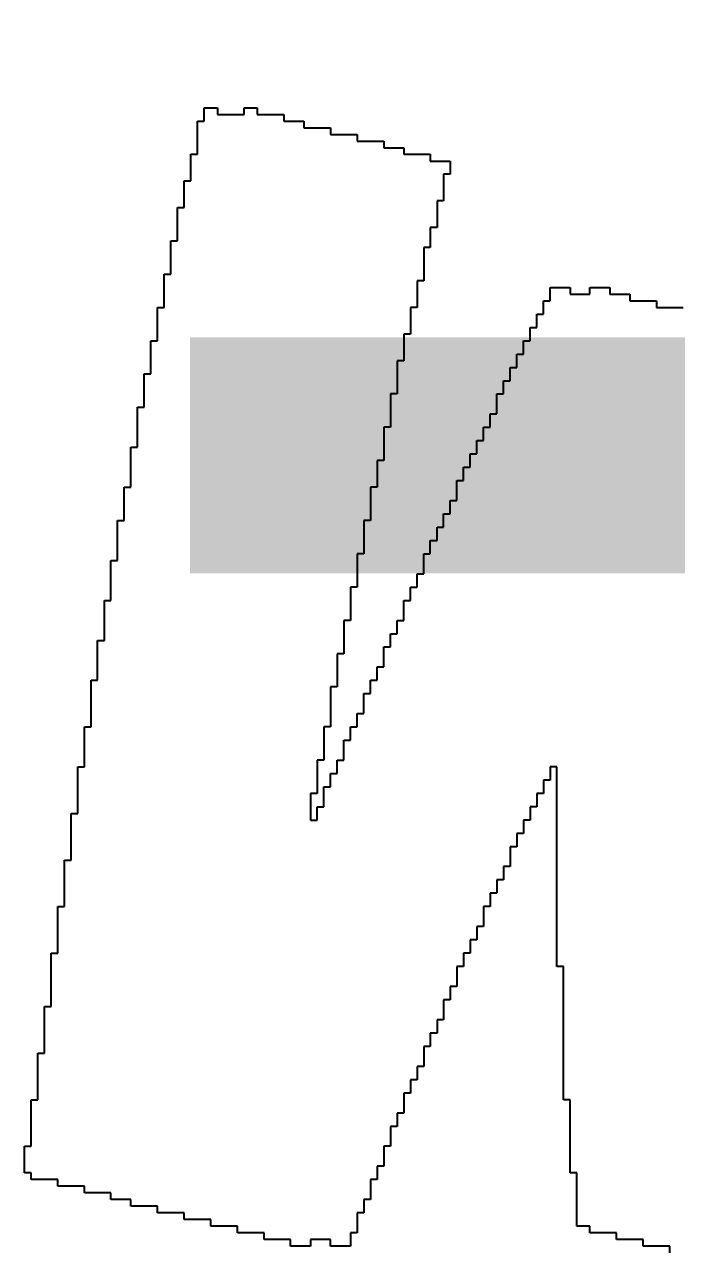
# Model space of a CAD drawing. Header units: millimetres. Extents: x 38.3 to 116.8, y 314 to 397.1.
# Drawn here: x 96.871 to 97.844, y 371.407 to 373.235 of the extents above; entities that cross this region are included whole.
import ezdxf

# ---------------------------------------------------------------- set-up
doc = ezdxf.new("R2010")
doc.units = ezdxf.units.MM
doc.layers.add('BottomOverlay', color=54, linetype='Continuous')
doc.layers.add('TopOverlay', color=2, linetype='Continuous')

# ---------------------------------------------------------------- blocks, each defined once
blk = doc.blocks.new('4S6TMP_L____85')
at = {"layer": 'TopOverlay'}
for p, q in [((-1.7942, -5.6131), (-1.7942, -5.6032)), ((-1.7942, -5.6032), (-1.7744, -5.6032)), ((-1.7744, -5.6032), (-1.7744, -5.6131)), ((-1.7346, -5.6131), (-1.7346, -5.6032)), ((-1.7346, -5.6032), (-1.7148, -5.6032)), ((-1.7148, -5.6032), (-1.7148, -5.6131)), ((-1.8042, -5.633), (-1.8042, -5.623)), ((-1.8042, -5.623), (-1.7942, -5.623)), ((-1.7942, -5.623), (-1.7942, -5.6131)), ((-1.7744, -5.6131), (-1.7346, -5.6131)), ((-1.7148, -5.6131), (-1.675, -5.6131)), ((-1.675, -5.6131), (-1.675, -5.623)), ((-1.675, -5.623), (-1.6452, -5.623)), ((-1.6452, -5.623), (-1.6452, -5.633)), ((-1.8042, -5.6429), (-1.8042, -5.633)), ((-1.8042, -5.6529), (-1.8042, -5.6429)), ((-1.6452, -5.633), (-1.6055, -5.633)), ((-1.6055, -5.633), (-1.6055, -5.6429)), ((-1.6055, -5.6429), (-1.5657, -5.6429)), ((-1.5657, -5.6429), (-1.5657, -5.6529)), ((-1.8042, -5.6628), (-1.8042, -5.6529)), ((-1.8042, -5.6727), (-1.8042, -5.6628)), ((-1.5657, -5.6529), (-1.526, -5.6529)), ((-1.526, -5.6529), (-1.526, -5.6628)), ((-1.526, -5.6628), (-1.4962, -5.6628)), ((-1.4962, -5.6628), (-1.4962, -5.6727)), ((-1.8141, -5.6827), (-1.8141, -5.6727)), ((-1.8141, -5.6727), (-1.8042, -5.6727)), ((-1.8141, -5.6926), (-1.8141, -5.6827)), ((-1.4962, -5.6727), (-1.4565, -5.6727)), ((-1.4565, -5.6727), (-1.4565, -5.6827)), ((-1.4565, -5.6827), (-1.4267, -5.6827)), ((-1.4267, -5.6827), (-1.4267, -5.6926)), ((-1.8141, -5.7025), (-1.8141, -5.6926)), ((-1.8141, -5.7125), (-1.8141, -5.7025)), ((-1.4267, -5.7025), (-1.4366, -5.7025)), ((-1.4366, -5.7025), (-1.4366, -5.7125)), ((-1.4267, -5.6926), (-1.4267, -5.7025)), ((-1.824, -5.7224), (-1.824, -5.7125)), ((-1.824, -5.7125), (-1.8141, -5.7125)), ((-1.4366, -5.7125), (-1.4366, -5.7224)), ((-1.824, -5.7323), (-1.824, -5.7224)), ((-1.824, -5.7423), (-1.824, -5.7323)), ((-1.4366, -5.7224), (-1.4366, -5.7323)), ((-1.4366, -5.7323), (-1.4366, -5.7423)), ((-1.834, -5.7621), (-1.834, -5.7522)), ((-1.834, -5.7522), (-1.824, -5.7522)), ((-1.824, -5.7522), (-1.824, -5.7423)), ((-1.4366, -5.7423), (-1.4465, -5.7423)), ((-1.4465, -5.7423), (-1.4465, -5.7522)), ((-1.4465, -5.7522), (-1.4465, -5.7621)), ((-1.834, -5.7721), (-1.834, -5.7621)), ((-1.834, -5.782), (-1.834, -5.7721)), ((-1.4465, -5.7621), (-1.4465, -5.7721)), ((-1.4465, -5.7721), (-1.4465, -5.782)), ((-1.834, -5.7919), (-1.834, -5.782)), ((-1.834, -5.8019), (-1.834, -5.7919)), ((-1.4465, -5.782), (-1.4565, -5.782)), ((-1.4565, -5.782), (-1.4565, -5.7919)), ((-1.4565, -5.7919), (-1.4565, -5.8019)), ((-1.8439, -5.8118), (-1.8439, -5.8019)), ((-1.8439, -5.8019), (-1.834, -5.8019)), ((-1.8439, -5.8217), (-1.8439, -5.8118)), ((-1.4565, -5.8118), (-1.4664, -5.8118)), ((-1.4664, -5.8118), (-1.4664, -5.8217)), ((-1.4565, -5.8019), (-1.4565, -5.8118)), ((-1.8439, -5.8317), (-1.8439, -5.8217)), ((-1.4664, -5.8217), (-1.4664, -5.8317)), ((-1.8439, -5.8416), (-1.8439, -5.8317)), ((-1.8439, -5.8515), (-1.8439, -5.8416)), ((-1.4664, -5.8317), (-1.4664, -5.8416)), ((-1.4664, -5.8416), (-1.4664, -5.8515)), ((-1.8538, -5.8615), (-1.8538, -5.8515)), ((-1.8538, -5.8515), (-1.8439, -5.8515)), ((-1.8538, -5.8714), (-1.8538, -5.8615)), ((-1.4664, -5.8615), (-1.4763, -5.8615)), ((-1.4763, -5.8615), (-1.4763, -5.8714)), ((-1.4664, -5.8515), (-1.4664, -5.8615)), ((-1.8538, -5.8813), (-1.8538, -5.8714)), ((-1.8538, -5.8913), (-1.8538, -5.8813)), ((-1.4763, -5.8714), (-1.4763, -5.8813)), ((-1.4763, -5.8813), (-1.4763, -5.8913)), ((-1.2777, -5.8813), (-1.2777, -5.8714)), ((-1.2777, -5.8714), (-1.2479, -5.8714)), ((-1.2777, -5.8913), (-1.2777, -5.8813)), ((-1.2479, -5.8714), (-1.2479, -5.8813)), ((-1.2479, -5.8813), (-1.2181, -5.8813)), ((-1.2181, -5.8813), (-1.2181, -5.8714)), ((-1.2181, -5.8714), (-1.1883, -5.8714)), ((-1.1883, -5.8714), (-1.1883, -5.8813)), ((-1.1883, -5.8813), (-1.1585, -5.8813)), ((-1.1585, -5.8813), (-1.1585, -5.8913)), ((-1.8638, -5.9111), (-1.8638, -5.9012)), ((-1.8638, -5.9012), (-1.8538, -5.9012)), ((-1.8538, -5.9012), (-1.8538, -5.8913)), ((-1.4763, -5.9012), (-1.4863, -5.9012)), ((-1.4863, -5.9012), (-1.4863, -5.9111)), ((-1.4763, -5.8913), (-1.4763, -5.9012)), ((-1.2876, -5.9012), (-1.2876, -5.8913)), ((-1.2876, -5.8913), (-1.2777, -5.8913)), ((-1.2876, -5.9111), (-1.2876, -5.9012)), ((-1.1585, -5.8913), (-1.1187, -5.8913)), ((-1.1187, -5.8913), (-1.1187, -5.9012)), ((-1.1187, -5.9012), (-1.079, -5.9012)), ((-1.8638, -5.9211), (-1.8638, -5.9111)), ((-1.8638, -5.931), (-1.8638, -5.9211)), ((-1.4863, -5.9111), (-1.4863, -5.9211)), ((-1.4863, -5.9211), (-1.4863, -5.931)), ((-1.2975, -5.9211), (-1.2975, -5.9111)), ((-1.2975, -5.9111), (-1.2876, -5.9111)), ((-1.2975, -5.931), (-1.2975, -5.9211)), ((-1.8638, -5.9409), (-1.8638, -5.931)), ((-1.4863, -5.931), (-1.4863, -5.9409)), ((-1.3075, -5.9409), (-1.3075, -5.931)), ((-1.3075, -5.931), (-1.2975, -5.931)), ((-1.8737, -5.9608), (-1.8737, -5.9509)), ((-1.8737, -5.9509), (-1.8638, -5.9509)), ((-1.8638, -5.9509), (-1.8638, -5.9409)), ((-1.4863, -5.9409), (-1.4962, -5.9409)), ((-1.4962, -5.9409), (-1.4962, -5.9509)), ((-1.4962, -5.9509), (-1.4962, -5.9608)), ((-1.3174, -5.9608), (-1.3174, -5.9509)), ((-1.3174, -5.9509), (-1.3075, -5.9509)), ((-1.3075, -5.9509), (-1.3075, -5.9409)), ((-1.8737, -5.9707), (-1.8737, -5.9608)), ((-1.8737, -5.9807), (-1.8737, -5.9707)), ((-1.4962, -5.9608), (-1.4962, -5.9707)), ((-1.4962, -5.9707), (-1.4962, -5.9807)), ((-1.3273, -5.9807), (-1.3273, -5.9707)), ((-1.3273, -5.9707), (-1.3174, -5.9707)), ((-1.3174, -5.9707), (-1.3174, -5.9608)), ((-1.8737, -5.9906), (-1.8737, -5.9807)), ((-1.8737, -6.0005), (-1.8737, -5.9906)), ((-1.4962, -5.9807), (-1.5061, -5.9807)), ((-1.5061, -5.9807), (-1.5061, -5.9906)), ((-1.5061, -5.9906), (-1.5061, -6.0005)), ((-1.3373, -6.0005), (-1.3373, -5.9906)), ((-1.3373, -5.9906), (-1.3273, -5.9906)), ((-1.3273, -5.9906), (-1.3273, -5.9807)), ((-1.8836, -6.0105), (-1.8836, -6.0005)), ((-1.8836, -6.0005), (-1.8737, -6.0005)), ((-1.8836, -6.0204), (-1.8836, -6.0105)), ((-1.5061, -6.0005), (-1.5061, -6.0105)), ((-1.5061, -6.0105), (-1.5061, -6.0204)), ((-1.3472, -6.0204), (-1.3472, -6.0105)), ((-1.3472, -6.0105), (-1.3373, -6.0105)), ((-1.3373, -6.0105), (-1.3373, -6.0005)), ((-1.8836, -6.0303), (-1.8836, -6.0204)), ((-1.8836, -6.0403), (-1.8836, -6.0303)), ((-1.5061, -6.0303), (-1.5161, -6.0303)), ((-1.5161, -6.0303), (-1.5161, -6.0403)), ((-1.5061, -6.0204), (-1.5061, -6.0303)), ((-1.3571, -6.0403), (-1.3571, -6.0303)), ((-1.3571, -6.0303), (-1.3472, -6.0303)), ((-1.3472, -6.0303), (-1.3472, -6.0204)), ((-1.8836, -6.0502), (-1.8836, -6.0403)), ((-1.5161, -6.0403), (-1.5161, -6.0502)), ((-1.3571, -6.0502), (-1.3571, -6.0403)), ((-1.8936, -6.0601), (-1.8936, -6.0502)), ((-1.8936, -6.0502), (-1.8836, -6.0502)), ((-1.8936, -6.0701), (-1.8936, -6.0601)), ((-1.5161, -6.0502), (-1.5161, -6.0601)), ((-1.5161, -6.0601), (-1.5161, -6.0701)), ((-1.3671, -6.0701), (-1.3671, -6.0601)), ((-1.3671, -6.0601), (-1.3571, -6.0601)), ((-1.3571, -6.0601), (-1.3571, -6.0502)), ((-1.8936, -6.08), (-1.8936, -6.0701)), ((-1.8936, -6.0899), (-1.8936, -6.08)), ((-1.5161, -6.08), (-1.526, -6.08)), ((-1.526, -6.08), (-1.526, -6.0899)), ((-1.5161, -6.0701), (-1.5161, -6.08)), ((-1.377, -6.0899), (-1.377, -6.08)), ((-1.377, -6.08), (-1.3671, -6.08)), ((-1.3671, -6.08), (-1.3671, -6.0701)), ((-1.8936, -6.0999), (-1.8936, -6.0899)), ((-1.8936, -6.1098), (-1.8936, -6.0999)), ((-1.526, -6.0899), (-1.526, -6.0999)), ((-1.526, -6.0999), (-1.526, -6.1098)), ((-1.3869, -6.1098), (-1.3869, -6.0999)), ((-1.3869, -6.0999), (-1.377, -6.0999)), ((-1.377, -6.0999), (-1.377, -6.0899)), ((-1.9035, -6.1197), (-1.9035, -6.1098)), ((-1.9035, -6.1098), (-1.8936, -6.1098)), ((-1.9035, -6.1297), (-1.9035, -6.1197)), ((-1.526, -6.1098), (-1.526, -6.1197)), ((-1.526, -6.1197), (-1.526, -6.1297)), ((-1.3969, -6.1297), (-1.3969, -6.1197)), ((-1.3969, -6.1197), (-1.3869, -6.1197)), ((-1.3869, -6.1197), (-1.3869, -6.1098)), ((-1.9035, -6.1396), (-1.9035, -6.1297)), ((-1.9035, -6.1495), (-1.9035, -6.1396)), ((-1.526, -6.1297), (-1.5359, -6.1297)), ((-1.5359, -6.1297), (-1.5359, -6.1396)), ((-1.5359, -6.1396), (-1.5359, -6.1495)), ((-1.4068, -6.1495), (-1.4068, -6.1396)), ((-1.4068, -6.1396), (-1.3969, -6.1396)), ((-1.3969, -6.1396), (-1.3969, -6.1297)), ((-1.9035, -6.1595), (-1.9035, -6.1495)), ((-1.9035, -6.1694), (-1.9035, -6.1595)), ((-1.5359, -6.1495), (-1.5359, -6.1595)), ((-1.5359, -6.1595), (-1.5359, -6.1694)), ((-1.4167, -6.1694), (-1.4167, -6.1595)), ((-1.4167, -6.1595), (-1.4068, -6.1595)), ((-1.4068, -6.1595), (-1.4068, -6.1495)), ((-1.9134, -6.1793), (-1.9134, -6.1694)), ((-1.9134, -6.1694), (-1.9035, -6.1694)), ((-1.5359, -6.1694), (-1.5459, -6.1694)), ((-1.5459, -6.1694), (-1.5459, -6.1793)), ((-1.4167, -6.1793), (-1.4167, -6.1694)), ((-1.9134, -6.1893), (-1.9134, -6.1793)), ((-1.9134, -6.1992), (-1.9134, -6.1893)), ((-1.5459, -6.1793), (-1.5459, -6.1893)), ((-1.5459, -6.1893), (-1.5459, -6.1992)), ((-1.4267, -6.1992), (-1.4267, -6.1893)), ((-1.4267, -6.1893), (-1.4167, -6.1893)), ((-1.4167, -6.1893), (-1.4167, -6.1793)), ((-1.9134, -6.2091), (-1.9134, -6.1992)), ((-1.9134, -6.2191), (-1.9134, -6.2091)), ((-1.5459, -6.1992), (-1.5459, -6.2091)), ((-1.5459, -6.2091), (-1.5459, -6.2191)), ((-1.4366, -6.2191), (-1.4366, -6.2091)), ((-1.4366, -6.2091), (-1.4267, -6.2091)), ((-1.4267, -6.2091), (-1.4267, -6.1992)), ((-1.9234, -6.229), (-1.9234, -6.2191)), ((-1.9234, -6.2191), (-1.9134, -6.2191)), ((-1.9234, -6.239), (-1.9234, -6.229)), ((-1.5459, -6.2191), (-1.5558, -6.2191)), ((-1.5558, -6.2191), (-1.5558, -6.229)), ((-1.5558, -6.229), (-1.5558, -6.239)), ((-1.4465, -6.239), (-1.4465, -6.229)), ((-1.4465, -6.229), (-1.4366, -6.229)), ((-1.4366, -6.229), (-1.4366, -6.2191)), ((-1.9234, -6.2489), (-1.9234, -6.239)), ((-1.9234, -6.2588), (-1.9234, -6.2489)), ((-1.5558, -6.239), (-1.5558, -6.2489)), ((-1.5558, -6.2489), (-1.5558, -6.2588)), ((-1.4565, -6.2588), (-1.4565, -6.2489)), ((-1.4565, -6.2489), (-1.4465, -6.2489)), ((-1.4465, -6.2489), (-1.4465, -6.239)), ((-1.9234, -6.2688), (-1.9234, -6.2588)), ((-1.9234, -6.2787), (-1.9234, -6.2688)), ((-1.5558, -6.2688), (-1.5657, -6.2688)), ((-1.5657, -6.2688), (-1.5657, -6.2787)), ((-1.5558, -6.2588), (-1.5558, -6.2688)), ((-1.4664, -6.2787), (-1.4664, -6.2688)), ((-1.4664, -6.2688), (-1.4565, -6.2688)), ((-1.4565, -6.2688), (-1.4565, -6.2588)), ((-1.9333, -6.2886), (-1.9333, -6.2787)), ((-1.9333, -6.2787), (-1.9234, -6.2787)), ((-1.5657, -6.2787), (-1.5657, -6.2886)), ((-1.4664, -6.2886), (-1.4664, -6.2787)), ((-1.9333, -6.2986), (-1.9333, -6.2886)), ((-1.9333, -6.3085), (-1.9333, -6.2986)), ((-1.5657, -6.2886), (-1.5657, -6.2986)), ((-1.5657, -6.2986), (-1.5657, -6.3085)), ((-1.4763, -6.3085), (-1.4763, -6.2986)), ((-1.4763, -6.2986), (-1.4664, -6.2986)), ((-1.4664, -6.2986), (-1.4664, -6.2886)), ((-1.9333, -6.3184), (-1.9333, -6.3085)), ((-1.9333, -6.3284), (-1.9333, -6.3184)), ((-1.5657, -6.3184), (-1.5757, -6.3184)), ((-1.5757, -6.3184), (-1.5757, -6.3284)), ((-1.5657, -6.3085), (-1.5657, -6.3184)), ((-1.4863, -6.3284), (-1.4863, -6.3184)), ((-1.4863, -6.3184), (-1.4763, -6.3184)), ((-1.4763, -6.3184), (-1.4763, -6.3085)), ((-1.9432, -6.3482), (-1.9432, -6.3383)), ((-1.9432, -6.3383), (-1.9333, -6.3383)), ((-1.9333, -6.3383), (-1.9333, -6.3284)), ((-1.5757, -6.3284), (-1.5757, -6.3383)), ((-1.5757, -6.3383), (-1.5757, -6.3482)), ((-1.4962, -6.3482), (-1.4962, -6.3383)), ((-1.4962, -6.3383), (-1.4863, -6.3383)), ((-1.4863, -6.3383), (-1.4863, -6.3284)), ((-1.9432, -6.3582), (-1.9432, -6.3482)), ((-1.9432, -6.3681), (-1.9432, -6.3582)), ((-1.5757, -6.3482), (-1.5757, -6.3582)), ((-1.5757, -6.3582), (-1.5757, -6.3681)), ((-1.4962, -6.3582), (-1.4962, -6.3482)), ((-1.4962, -6.3681), (-1.4962, -6.3582)), ((-1.9432, -6.378), (-1.9432, -6.3681)), ((-1.9432, -6.388), (-1.9432, -6.378)), ((-1.5757, -6.3681), (-1.5856, -6.3681)), ((-1.5856, -6.3681), (-1.5856, -6.378)), ((-1.5856, -6.378), (-1.5856, -6.388)), ((-1.5061, -6.378), (-1.5061, -6.3681)), ((-1.5061, -6.3681), (-1.4962, -6.3681)), ((-1.5061, -6.388), (-1.5061, -6.378)), ((-1.9432, -6.3979), (-1.9432, -6.388)), ((-1.5856, -6.388), (-1.5856, -6.3979)), ((-1.5161, -6.3979), (-1.5161, -6.388)), ((-1.5161, -6.388), (-1.5061, -6.388)), ((-1.9532, -6.4078), (-1.9532, -6.3979)), ((-1.9532, -6.3979), (-1.9432, -6.3979)), ((-1.9532, -6.4178), (-1.9532, -6.4078)), ((-1.5856, -6.3979), (-1.5856, -6.4078)), ((-1.5856, -6.4078), (-1.5856, -6.4178)), ((-1.526, -6.4178), (-1.526, -6.4078)), ((-1.526, -6.4078), (-1.5161, -6.4078)), ((-1.5161, -6.4078), (-1.5161, -6.3979)), ((-1.9532, -6.4277), (-1.9532, -6.4178)), ((-1.9532, -6.4376), (-1.9532, -6.4277)), ((-1.5856, -6.4178), (-1.5955, -6.4178)), ((-1.5955, -6.4178), (-1.5955, -6.4277)), ((-1.5955, -6.4277), (-1.5955, -6.4376)), ((-1.526, -6.4277), (-1.526, -6.4178)), ((-1.526, -6.4376), (-1.526, -6.4277)), ((-1.9532, -6.4476), (-1.9532, -6.4376)), ((-1.9532, -6.4575), (-1.9532, -6.4476)), ((-1.5955, -6.4376), (-1.5955, -6.4476)), ((-1.5955, -6.4476), (-1.5955, -6.4575)), ((-1.5359, -6.4476), (-1.5359, -6.4376)), ((-1.5359, -6.4376), (-1.526, -6.4376)), ((-1.5359, -6.4575), (-1.5359, -6.4476)), ((-1.9631, -6.4674), (-1.9631, -6.4575)), ((-1.9631, -6.4575), (-1.9532, -6.4575)), ((-1.9631, -6.4774), (-1.9631, -6.4674)), ((-1.5955, -6.4674), (-1.6055, -6.4674)), ((-1.6055, -6.4674), (-1.6055, -6.4774)), ((-1.5955, -6.4575), (-1.5955, -6.4674)), ((-1.5459, -6.4674), (-1.5459, -6.4575)), ((-1.5459, -6.4575), (-1.5359, -6.4575)), ((-1.5459, -6.4774), (-1.5459, -6.4674)), ((-1.9631, -6.4873), (-1.9631, -6.4774)), ((-1.9631, -6.4972), (-1.9631, -6.4873)), ((-1.6055, -6.4774), (-1.6055, -6.4873)), ((-1.6055, -6.4873), (-1.6055, -6.4972)), ((-1.5558, -6.4873), (-1.5558, -6.4774)), ((-1.5558, -6.4774), (-1.5459, -6.4774)), ((-1.5558, -6.4972), (-1.5558, -6.4873)), ((-1.9631, -6.5072), (-1.9631, -6.4972)), ((-1.6055, -6.4972), (-1.6055, -6.5072)), ((-1.5558, -6.5072), (-1.5558, -6.4972)), ((-1.9631, -6.5171), (-1.9631, -6.5072)), ((-1.9631, -6.527), (-1.9631, -6.5171)), ((-1.6055, -6.5072), (-1.6055, -6.5171)), ((-1.6055, -6.5171), (-1.6055, -6.527)), ((-1.5657, -6.5171), (-1.5657, -6.5072)), ((-1.5657, -6.5072), (-1.5558, -6.5072)), ((-1.5657, -6.527), (-1.5657, -6.5171)), ((-1.973, -6.537), (-1.973, -6.527)), ((-1.973, -6.527), (-1.9631, -6.527)), ((-1.973, -6.5469), (-1.973, -6.537)), ((-1.6055, -6.527), (-1.6154, -6.527)), ((-1.6154, -6.527), (-1.6154, -6.537)), ((-1.6154, -6.537), (-1.6154, -6.5469)), ((-1.5757, -6.537), (-1.5757, -6.527)), ((-1.5757, -6.527), (-1.5657, -6.527)), ((-1.5757, -6.5469), (-1.5757, -6.537)), ((-1.973, -6.5568), (-1.973, -6.5469)), ((-1.973, -6.5668), (-1.973, -6.5568)), ((-1.6154, -6.5469), (-1.6154, -6.5568)), ((-1.6154, -6.5568), (-1.6154, -6.5668)), ((-1.5856, -6.5568), (-1.5856, -6.5469)), ((-1.5856, -6.5469), (-1.5757, -6.5469)), ((-1.5856, -6.5668), (-1.5856, -6.5568)), ((-1.973, -6.5767), (-1.973, -6.5668)), ((-1.973, -6.5866), (-1.973, -6.5767)), ((-1.6154, -6.5767), (-1.6253, -6.5767)), ((-1.6253, -6.5767), (-1.6253, -6.5866)), ((-1.6154, -6.5668), (-1.6154, -6.5767)), ((-1.5955, -6.5866), (-1.5955, -6.5767)), ((-1.5955, -6.5767), (-1.5856, -6.5767)), ((-1.5856, -6.5767), (-1.5856, -6.5668)), ((-1.983, -6.5966), (-1.983, -6.5866)), ((-1.983, -6.5866), (-1.973, -6.5866)), ((-1.983, -6.6065), (-1.983, -6.5966)), ((-1.6253, -6.5866), (-1.6253, -6.5966)), ((-1.6253, -6.5966), (-1.6253, -6.6065)), ((-1.6055, -6.6065), (-1.6055, -6.5966)), ((-1.6055, -6.5966), (-1.5955, -6.5966)), ((-1.5955, -6.5966), (-1.5955, -6.5866)), ((-1.2677, -6.5866), (-1.2777, -6.5866)), ((-1.2777, -6.5866), (-1.2777, -6.5966)), ((-1.2777, -6.5966), (-1.2777, -6.6065)), ((-1.2677, -6.5966), (-1.2677, -6.5866)), ((-1.2677, -6.6065), (-1.2677, -6.5966)), ((-1.983, -6.6164), (-1.983, -6.6065)), ((-1.983, -6.6264), (-1.983, -6.6164)), ((-1.6253, -6.6065), (-1.6253, -6.6164)), ((-1.6253, -6.6164), (-1.6253, -6.6264)), ((-1.6154, -6.6264), (-1.6154, -6.6164)), ((-1.6154, -6.6164), (-1.6055, -6.6164)), ((-1.6055, -6.6164), (-1.6055, -6.6065)), ((-1.2777, -6.6065), (-1.2876, -6.6065)), ((-1.2876, -6.6065), (-1.2876, -6.6164)), ((-1.2876, -6.6164), (-1.2876, -6.6264)), ((-1.2677, -6.6164), (-1.2677, -6.6065)), ((-1.2677, -6.6264), (-1.2677, -6.6164)), ((-1.983, -6.6363), (-1.983, -6.6264)), ((-1.6253, -6.6264), (-1.6353, -6.6264)), ((-1.6353, -6.6264), (-1.6353, -6.6363)), ((-1.6154, -6.6363), (-1.6154, -6.6264)), ((-1.2876, -6.6264), (-1.2975, -6.6264)), ((-1.2975, -6.6264), (-1.2975, -6.6363)), ((-1.2677, -6.6363), (-1.2677, -6.6264)), ((-1.983, -6.6462), (-1.983, -6.6363)), ((-1.983, -6.6562), (-1.983, -6.6462)), ((-1.6353, -6.6363), (-1.6353, -6.6462)), ((-1.6353, -6.6462), (-1.6353, -6.6562)), ((-1.6253, -6.6562), (-1.6253, -6.6462)), ((-1.6253, -6.6462), (-1.6154, -6.6462)), ((-1.6154, -6.6462), (-1.6154, -6.6363)), ((-1.2975, -6.6462), (-1.3075, -6.6462)), ((-1.3075, -6.6462), (-1.3075, -6.6562)), ((-1.2975, -6.6363), (-1.2975, -6.6462)), ((-1.2677, -6.6462), (-1.2677, -6.6363)), ((-1.2677, -6.6562), (-1.2677, -6.6462)), ((-1.9929, -6.6661), (-1.9929, -6.6562)), ((-1.9929, -6.6562), (-1.983, -6.6562)), ((-1.9929, -6.676), (-1.9929, -6.6661)), ((-1.6353, -6.6562), (-1.6353, -6.6661)), ((-1.6353, -6.6661), (-1.6253, -6.6661)), ((-1.6253, -6.6661), (-1.6253, -6.6562)), ((-1.3075, -6.6661), (-1.3174, -6.6661)), ((-1.3174, -6.6661), (-1.3174, -6.676)), ((-1.3075, -6.6562), (-1.3075, -6.6661)), ((-1.2677, -6.6661), (-1.2677, -6.6562)), ((-1.2677, -6.676), (-1.2677, -6.6661)), ((-1.9929, -6.686), (-1.9929, -6.676)), ((-1.9929, -6.6959), (-1.9929, -6.686)), ((-1.3174, -6.686), (-1.3273, -6.686)), ((-1.3273, -6.686), (-1.3273, -6.6959)), ((-1.3174, -6.676), (-1.3174, -6.686)), ((-1.2677, -6.686), (-1.2677, -6.676)), ((-1.2677, -6.6959), (-1.2677, -6.686)), ((-1.9929, -6.7058), (-1.9929, -6.6959)), ((-1.9929, -6.7158), (-1.9929, -6.7058)), ((-1.3273, -6.7058), (-1.3373, -6.7058)), ((-1.3373, -6.7058), (-1.3373, -6.7158)), ((-1.3273, -6.6959), (-1.3273, -6.7058)), ((-1.2677, -6.7058), (-1.2677, -6.6959)), ((-1.2677, -6.7158), (-1.2677, -6.7058)), ((-2.0028, -6.7356), (-2.0028, -6.7257)), ((-2.0028, -6.7257), (-1.9929, -6.7257)), ((-1.9929, -6.7257), (-1.9929, -6.7158)), ((-1.3373, -6.7158), (-1.3373, -6.7257)), ((-1.3373, -6.7257), (-1.3373, -6.7356)), ((-1.2677, -6.7257), (-1.2677, -6.7158)), ((-1.2677, -6.7356), (-1.2677, -6.7257)), ((-2.0028, -6.7456), (-2.0028, -6.7356)), ((-1.3373, -6.7356), (-1.3472, -6.7356)), ((-1.3472, -6.7356), (-1.3472, -6.7456)), ((-1.2677, -6.7456), (-1.2677, -6.7356)), ((-2.0028, -6.7555), (-2.0028, -6.7456)), ((-2.0028, -6.7654), (-2.0028, -6.7555)), ((-1.3472, -6.7555), (-1.3571, -6.7555)), ((-1.3571, -6.7555), (-1.3571, -6.7654)), ((-1.3472, -6.7456), (-1.3472, -6.7555)), ((-1.2677, -6.7555), (-1.2677, -6.7456)), ((-1.2677, -6.7654), (-1.2677, -6.7555)), ((-2.0028, -6.7754), (-2.0028, -6.7654)), ((-2.0028, -6.7853), (-2.0028, -6.7754)), ((-1.3571, -6.7754), (-1.3671, -6.7754)), ((-1.3671, -6.7754), (-1.3671, -6.7853)), ((-1.3571, -6.7654), (-1.3571, -6.7754)), ((-1.2677, -6.7754), (-1.2677, -6.7654)), ((-1.2677, -6.7853), (-1.2677, -6.7754)), ((-2.0128, -6.8052), (-2.0128, -6.7952)), ((-2.0128, -6.7952), (-2.0028, -6.7952)), ((-2.0028, -6.7952), (-2.0028, -6.7853)), ((-1.3671, -6.7952), (-1.377, -6.7952)), ((-1.377, -6.7952), (-1.377, -6.8052)), ((-1.3671, -6.7853), (-1.3671, -6.7952)), ((-1.2677, -6.7952), (-1.2677, -6.7853)), ((-1.2677, -6.8052), (-1.2677, -6.7952)), ((-2.0128, -6.8151), (-2.0128, -6.8052)), ((-2.0128, -6.8251), (-2.0128, -6.8151)), ((-1.377, -6.8052), (-1.377, -6.8151)), ((-1.377, -6.8151), (-1.377, -6.8251)), ((-1.2677, -6.8151), (-1.2677, -6.8052)), ((-1.2677, -6.8251), (-1.2677, -6.8151)), ((-2.0128, -6.835), (-2.0128, -6.8251)), ((-2.0128, -6.8449), (-2.0128, -6.835)), ((-1.377, -6.8251), (-1.3869, -6.8251)), ((-1.3869, -6.8251), (-1.3869, -6.835)), ((-1.3869, -6.835), (-1.3869, -6.8449)), ((-1.2677, -6.835), (-1.2677, -6.8251)), ((-1.2677, -6.8449), (-1.2677, -6.835)), ((-2.0128, -6.8549), (-2.0128, -6.8449)), ((-1.3869, -6.8449), (-1.3969, -6.8449)), ((-1.3969, -6.8449), (-1.3969, -6.8549)), ((-1.2677, -6.8549), (-1.2677, -6.8449)), ((-2.0227, -6.8747), (-2.0227, -6.8648)), ((-2.0227, -6.8648), (-2.0128, -6.8648)), ((-2.0128, -6.8648), (-2.0128, -6.8549)), ((-1.3969, -6.8648), (-1.4068, -6.8648)), ((-1.4068, -6.8648), (-1.4068, -6.8747)), ((-1.3969, -6.8549), (-1.3969, -6.8648)), ((-1.2677, -6.8648), (-1.2677, -6.8549)), ((-1.2677, -6.8747), (-1.2677, -6.8648)), ((-2.0227, -6.8847), (-2.0227, -6.8747)), ((-2.0227, -6.8946), (-2.0227, -6.8847)), ((-1.4068, -6.8847), (-1.4167, -6.8847)), ((-1.4167, -6.8847), (-1.4167, -6.8946)), ((-1.4068, -6.8747), (-1.4068, -6.8847)), ((-1.2677, -6.8847), (-1.2677, -6.8747)), ((-1.2578, -6.8847), (-1.2677, -6.8847)), ((-1.2578, -6.8946), (-1.2578, -6.8847)), ((-2.0227, -6.9045), (-2.0227, -6.8946)), ((-2.0227, -6.9145), (-2.0227, -6.9045)), ((-1.4167, -6.8946), (-1.4167, -6.9045)), ((-1.4167, -6.9045), (-1.4167, -6.9145)), ((-1.2578, -6.9045), (-1.2578, -6.8946)), ((-1.2578, -6.9145), (-1.2578, -6.9045)), ((-2.0227, -6.9244), (-2.0227, -6.9145)), ((-2.0227, -6.9343), (-2.0227, -6.9244)), ((-1.4167, -6.9145), (-1.4267, -6.9145)), ((-1.4267, -6.9145), (-1.4267, -6.9244)), ((-1.4267, -6.9244), (-1.4267, -6.9343)), ((-1.2578, -6.9244), (-1.2578, -6.9145)), ((-1.2578, -6.9343), (-1.2578, -6.9244)), ((-2.0326, -6.9542), (-2.0326, -6.9443)), ((-2.0326, -6.9443), (-2.0227, -6.9443)), ((-2.0227, -6.9443), (-2.0227, -6.9343)), ((-1.4267, -6.9343), (-1.4366, -6.9343)), ((-1.4366, -6.9343), (-1.4366, -6.9443)), ((-1.4366, -6.9443), (-1.4366, -6.9542)), ((-1.2578, -6.9443), (-1.2578, -6.9343)), ((-1.2578, -6.9542), (-1.2578, -6.9443)), ((-2.0326, -6.9641), (-2.0326, -6.9542)), ((-1.4366, -6.9542), (-1.4366, -6.9641)), ((-1.2578, -6.9641), (-1.2578, -6.9542)), ((-2.0326, -6.9741), (-2.0326, -6.9641)), ((-2.0326, -6.984), (-2.0326, -6.9741)), ((-1.4366, -6.9641), (-1.4465, -6.9641)), ((-1.4465, -6.9641), (-1.4465, -6.9741)), ((-1.4465, -6.9741), (-1.4465, -6.984)), ((-1.2578, -6.9741), (-1.2578, -6.9641)), ((-1.2578, -6.984), (-1.2578, -6.9741)), ((-2.0326, -6.9939), (-2.0326, -6.984)), ((-2.0326, -7.0039), (-2.0326, -6.9939)), ((-1.4465, -6.984), (-1.4565, -6.984)), ((-1.4565, -6.984), (-1.4565, -6.9939)), ((-1.4565, -6.9939), (-1.4565, -7.0039)), ((-1.2578, -6.9939), (-1.2578, -6.984)), ((-1.2578, -7.0039), (-1.2578, -6.9939)), ((-2.0426, -7.0237), (-2.0426, -7.0138)), ((-2.0426, -7.0138), (-2.0326, -7.0138)), ((-2.0326, -7.0138), (-2.0326, -7.0039)), ((-1.4565, -7.0039), (-1.4664, -7.0039)), ((-1.4664, -7.0039), (-1.4664, -7.0138)), ((-1.4664, -7.0138), (-1.4664, -7.0237)), ((-1.2578, -7.0138), (-1.2578, -7.0039)), ((-1.2578, -7.0237), (-1.2578, -7.0138)), ((-2.0426, -7.0337), (-2.0426, -7.0237)), ((-2.0426, -7.0436), (-2.0426, -7.0337)), ((-1.4664, -7.0337), (-1.4763, -7.0337)), ((-1.4763, -7.0337), (-1.4763, -7.0436)), ((-1.4664, -7.0237), (-1.4664, -7.0337)), ((-1.2578, -7.0337), (-1.2578, -7.0237)), ((-1.2578, -7.0436), (-1.2578, -7.0337)), ((-2.0426, -7.0535), (-2.0426, -7.0436)), ((-2.0426, -7.0635), (-2.0426, -7.0535)), ((-1.4763, -7.0535), (-1.4863, -7.0535)), ((-1.4863, -7.0535), (-1.4863, -7.0635)), ((-1.4763, -7.0436), (-1.4763, -7.0535)), ((-1.2578, -7.0535), (-1.2578, -7.0436)), ((-1.2578, -7.0635), (-1.2578, -7.0535)), ((-2.0426, -7.0734), (-2.0426, -7.0635)), ((-2.0426, -7.0833), (-2.0426, -7.0734)), ((-1.4863, -7.0734), (-1.4962, -7.0734)), ((-1.4962, -7.0734), (-1.4962, -7.0833)), ((-1.4863, -7.0635), (-1.4863, -7.0734)), ((-1.2578, -7.0734), (-1.2578, -7.0635)), ((-1.2578, -7.0833), (-1.2578, -7.0734)), ((-2.0525, -7.0933), (-2.0525, -7.0833)), ((-2.0525, -7.0833), (-2.0426, -7.0833)), ((-1.4962, -7.0833), (-1.4962, -7.0933)), ((-1.2479, -7.0833), (-1.2578, -7.0833)), ((-1.2479, -7.0933), (-1.2479, -7.0833)), ((-2.0525, -7.1032), (-2.0525, -7.0933)), ((-2.0525, -7.1131), (-2.0525, -7.1032)), ((-1.4962, -7.1032), (-1.5061, -7.1032)), ((-1.5061, -7.1032), (-1.5061, -7.1131)), ((-1.4962, -7.0933), (-1.4962, -7.1032)), ((-1.2479, -7.1032), (-1.2479, -7.0933)), ((-1.2479, -7.1131), (-1.2479, -7.1032)), ((-2.0525, -7.1231), (-2.0525, -7.1131)), ((-2.0525, -7.133), (-2.0525, -7.1231)), ((-1.5061, -7.1231), (-1.5161, -7.1231)), ((-1.5161, -7.1231), (-1.5161, -7.133)), ((-1.5061, -7.1131), (-1.5061, -7.1231)), ((-1.2479, -7.1231), (-1.2479, -7.1131)), ((-1.2479, -7.133), (-1.2479, -7.1231)), ((-2.0525, -7.1429), (-2.0525, -7.133)), ((-2.0525, -7.1529), (-2.0525, -7.1429)), ((-1.5161, -7.133), (-1.5161, -7.1429)), ((-1.5161, -7.1429), (-1.5161, -7.1529)), ((-1.2479, -7.1429), (-1.2479, -7.133)), ((-1.2479, -7.1529), (-1.2479, -7.1429)), ((-2.0624, -7.1628), (-2.0624, -7.1529)), ((-2.0624, -7.1529), (-2.0525, -7.1529)), ((-2.0624, -7.1727), (-2.0624, -7.1628)), ((-1.5161, -7.1529), (-1.526, -7.1529)), ((-1.526, -7.1529), (-1.526, -7.1628)), ((-1.526, -7.1628), (-1.526, -7.1727)), ((-1.2479, -7.1628), (-1.2479, -7.1529)), ((-1.2479, -7.1727), (-1.2479, -7.1628)), ((-2.0624, -7.1827), (-2.0624, -7.1727)), ((-2.0624, -7.1926), (-2.0624, -7.1827)), ((-1.526, -7.1827), (-1.5359, -7.1827)), ((-1.5359, -7.1827), (-1.5359, -7.1926)), ((-1.526, -7.1727), (-1.526, -7.1827)), ((-1.2479, -7.1827), (-1.2479, -7.1727)), ((-1.2479, -7.1926), (-1.2479, -7.1827)), ((-2.0525, -7.1926), (-2.0624, -7.1926)), ((-2.0525, -7.2025), (-2.0525, -7.1926)), ((-1.5359, -7.1926), (-1.5359, -7.2025)), ((-1.2379, -7.1926), (-1.2479, -7.1926)), ((-1.2379, -7.2025), (-1.2379, -7.1926)), ((-2.0128, -7.2025), (-2.0525, -7.2025)), ((-2.0128, -7.2125), (-2.0128, -7.2025)), ((-1.973, -7.2125), (-2.0128, -7.2125)), ((-1.973, -7.2224), (-1.973, -7.2125)), ((-1.5359, -7.2025), (-1.5459, -7.2025)), ((-1.5459, -7.2025), (-1.5459, -7.2125)), ((-1.5459, -7.2125), (-1.5459, -7.2224)), ((-1.2379, -7.2125), (-1.2379, -7.2025)), ((-1.2379, -7.2224), (-1.2379, -7.2125)), ((-1.9333, -7.2224), (-1.973, -7.2224)), ((-1.9333, -7.2323), (-1.9333, -7.2224)), ((-1.9035, -7.2323), (-1.9333, -7.2323)), ((-1.9035, -7.2423), (-1.9035, -7.2323)), ((-1.5459, -7.2323), (-1.5558, -7.2323)), ((-1.5558, -7.2323), (-1.5558, -7.2423)), ((-1.5459, -7.2224), (-1.5459, -7.2323)), ((-1.2379, -7.2323), (-1.2379, -7.2224)), ((-1.2379, -7.2423), (-1.2379, -7.2323)), ((-1.8638, -7.2423), (-1.9035, -7.2423)), ((-1.8638, -7.2522), (-1.8638, -7.2423)), ((-1.824, -7.2522), (-1.8638, -7.2522)), ((-1.824, -7.2621), (-1.824, -7.2522)), ((-1.5558, -7.2522), (-1.5657, -7.2522)), ((-1.5657, -7.2522), (-1.5657, -7.2621)), ((-1.5558, -7.2423), (-1.5558, -7.2522)), ((-1.2379, -7.2522), (-1.2379, -7.2423)), ((-1.2379, -7.2621), (-1.2379, -7.2522)), ((-1.7843, -7.2621), (-1.824, -7.2621)), ((-1.7843, -7.2721), (-1.7843, -7.2621)), ((-1.7446, -7.2721), (-1.7843, -7.2721)), ((-1.7446, -7.282), (-1.7446, -7.2721)), ((-1.5657, -7.2621), (-1.5657, -7.2721)), ((-1.5657, -7.2721), (-1.5657, -7.282)), ((-1.2379, -7.2721), (-1.2379, -7.2621)), ((-1.2181, -7.2721), (-1.2379, -7.2721)), ((-1.2181, -7.282), (-1.2181, -7.2721)), ((-1.7048, -7.282), (-1.7446, -7.282)), ((-1.7048, -7.2919), (-1.7048, -7.282)), ((-1.6651, -7.2919), (-1.7048, -7.2919)), ((-1.6651, -7.3019), (-1.6651, -7.2919)), ((-1.6055, -7.2919), (-1.6353, -7.2919)), ((-1.6353, -7.2919), (-1.6353, -7.3019)), ((-1.6055, -7.3019), (-1.6055, -7.2919)), ((-1.5657, -7.282), (-1.5757, -7.282)), ((-1.5757, -7.282), (-1.5757, -7.2919)), ((-1.5757, -7.2919), (-1.5757, -7.3019)), ((-1.1783, -7.282), (-1.2181, -7.282)), ((-1.1783, -7.2919), (-1.1783, -7.282)), ((-1.1386, -7.2919), (-1.1783, -7.2919)), ((-1.1386, -7.3019), (-1.1386, -7.2919)), ((-1.6353, -7.3019), (-1.6651, -7.3019)), ((-1.5757, -7.3019), (-1.6055, -7.3019)), ((-1.0989, -7.3019), (-1.1386, -7.3019)), ((-1.0989, -7.3118), (-1.0989, -7.3019))]:
    blk.add_line(p, q, dxfattribs=at)

msp = doc.modelspace()

# ---------------------------------------------------------------- block references
msp.add_blockref('4S6TMP_L____85', (98.933, 378.714))

# ---------------------------------------------------------------- texts
at = {"layer": 'BottomOverlay', "text_generation_flag": 2}
msp.add_text('Kenwood TS-50S', height=2.999999, rotation=90, dxfattribs=at).set_placement((100.2773, 388.874))

doc.saveas('drawing.dxf')
